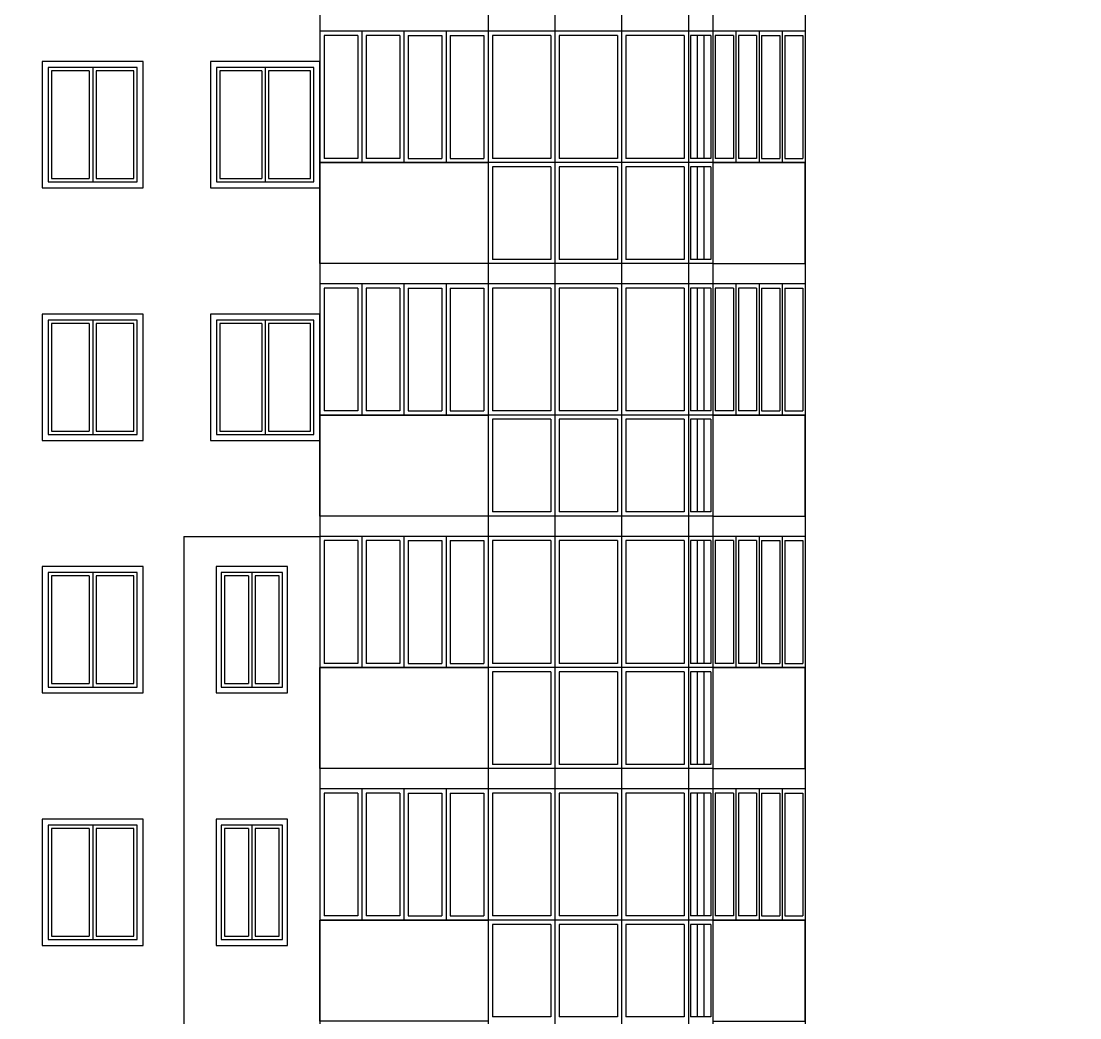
# Model space of a CAD drawing. Header units: inches. Extents: x -634 to 3638, y -6930911 to 5552.
# Drawn here: x 2065.6 to 2077.84, y 3490.16 to 3501.68 of the extents above; entities that cross this region are included whole.
import ezdxf

# ---------------------------------------------------------------- set-up
doc = ezdxf.new("R2010")
doc.units = ezdxf.units.IN
doc.header["$MEASUREMENT"] = 0
doc.linetypes.add('Dashed', pattern=[1128.888893, 564.444447, -564.444447])
for name, color, linetype, lineweight in [('ELEV', 134, 'Continuous', 18), ('фасады', 7, 'Continuous', 30), ('фасады2', 7, 'Continuous', 25)]:
    doc.layers.add(name, color=color, linetype=linetype, lineweight=lineweight)

msp = doc.modelspace()

# ---------------------------------------------------------------- hatches: boundary and pattern name
at = {"layer": 'ELEV', "linetype": 'Continuous'}
h = msp.add_hatch(dxfattribs=at)
h.set_pattern_fill('ANSI31', color=256, scale=0.01044, style=0)
h.set_pattern_definition([(45, (1262.311104, 3366.587935), (-0.02343928418428, 0.02343928418428), [])])
edge = h.paths.add_edge_path()
edge.add_ellipse((1445.78234, 3471.96182), major_axis=(0, 6932302.83262), ratio=0.00000001506, start_angle=89.999976115149, end_angle=270.000023884851)
edge.add_line((1445.67794, 3474.85168), (1445.67794, 3528.48347))
edge.add_line((1445.67794, 3528.48347), (1445.88675, 3528.48347))
edge.add_line((1445.88675, 3528.48347), (1445.88675, 3474.85168))

# ---------------------------------------------------------------- linework, layer by layer
at = {"layer": 'фасады', "color": 7, "ltscale": 100}
msp.add_line((2067.47768, 3495.72328), (2069.05143, 3495.72328), dxfattribs=at)
for points in [[(2069.05143, 3520.38559), (2069.05143, 3501.56282)], [(2073.3143, 3520.38559), (2073.3143, 3501.56282)], [(2074.66712, 3520.38559), (2074.66712, 3501.56282)], [(2069.05143, 3501.56282), (2069.05143, 3481.12443)], [(2073.3143, 3501.56282), (2073.3143, 3481.12443)], [(2074.66712, 3501.56282), (2074.66712, 3481.12443)]]:
    msp.add_lwpolyline(points, dxfattribs=at)
for points in [[(2069.05143, 3500.04454), (2070.99795, 3500.04454), (2070.99795, 3498.87663), (2069.05143, 3498.87663)], [(2074.66712, 3500.04454), (2073.59654, 3500.04454), (2073.59654, 3498.87663), (2074.66712, 3498.87663)], [(2069.05143, 3497.12477), (2070.99795, 3497.12477), (2070.99795, 3495.95686), (2069.05143, 3495.95686)], [(2074.66712, 3497.12477), (2073.59654, 3497.12477), (2073.59654, 3495.95686), (2074.66712, 3495.95686)], [(2069.05143, 3494.205), (2070.99795, 3494.205), (2070.99795, 3493.03709), (2069.05143, 3493.03709)], [(2074.66712, 3494.205), (2073.59654, 3494.205), (2073.59654, 3493.03709), (2074.66712, 3493.03709)], [(2069.05143, 3491.28523), (2070.99795, 3491.28523), (2070.99795, 3490.11732), (2069.05143, 3490.11732)], [(2074.66712, 3491.28523), (2073.59654, 3491.28523), (2073.59654, 3490.11732), (2074.66712, 3490.11732)]]:
    msp.add_lwpolyline(points, close=True, dxfattribs=at)
at = {"layer": 'фасады', "color": 7, "linetype": 'Dashed', "ltscale": 100}
for points in [[(2067.47768, 3495.72328), (2067.47768, 3492.80351)], [(2067.47768, 3492.80351), (2067.47768, 3489.88374)]]:
    msp.add_lwpolyline(points, dxfattribs=at)
at = {"layer": 'фасады2', "color": 7, "ltscale": 100}
for p, q in [((2068.98331, 3501.14431), (2067.85433, 3501.14431)), ((2067.85433, 3501.14431), (2067.85433, 3499.82069)), ((2068.98331, 3499.82069), (2068.98331, 3501.14431)), ((2068.37989, 3501.10538), (2067.89326, 3501.10538)), ((2067.89326, 3501.10538), (2067.89326, 3499.85962)), ((2068.94438, 3501.10538), (2068.45775, 3501.10538)), ((2068.94438, 3499.85962), (2068.94438, 3501.10538)), ((2069.05143, 3500.04454), (2070.99795, 3500.04454)), ((2069.05143, 3500.04454), (2070.99795, 3500.04454)), ((2069.05143, 3500.04454), (2070.99795, 3500.04454)), ((2073.59654, 3500.04454), (2074.66712, 3500.04454)), ((2073.59654, 3500.04454), (2074.66712, 3500.04454)), ((2073.59654, 3500.04454), (2074.66712, 3500.04454)), ((2067.85433, 3499.82069), (2068.98331, 3499.82069)), ((2067.89326, 3499.85962), (2068.37989, 3499.85962)), ((2068.45775, 3499.85962), (2068.94438, 3499.85962)), ((2068.98331, 3498.22455), (2067.85433, 3498.22455)), ((2067.85433, 3498.22455), (2067.85433, 3496.90092)), ((2068.98331, 3496.90092), (2068.98331, 3498.22455)), ((2068.37989, 3498.18562), (2067.89326, 3498.18562)), ((2067.89326, 3498.18562), (2067.89326, 3496.93985)), ((2068.94438, 3498.18562), (2068.45775, 3498.18562)), ((2068.94438, 3496.93985), (2068.94438, 3498.18562)), ((2069.05143, 3497.12477), (2070.99795, 3497.12477)), ((2069.05143, 3497.12477), (2070.99795, 3497.12477)), ((2069.05143, 3497.12477), (2070.99795, 3497.12477)), ((2073.59654, 3497.12477), (2074.66712, 3497.12477)), ((2073.59654, 3497.12477), (2074.66712, 3497.12477)), ((2073.59654, 3497.12477), (2074.66712, 3497.12477)), ((2067.85433, 3496.90092), (2068.98331, 3496.90092)), ((2067.89326, 3496.93985), (2068.37989, 3496.93985)), ((2068.45775, 3496.93985), (2068.94438, 3496.93985)), ((2067.90932, 3495.30478), (2067.90932, 3493.98115)), ((2068.6198, 3495.30478), (2067.90932, 3495.30478)), ((2067.94825, 3495.26585), (2067.94825, 3494.02008)), ((2068.22563, 3495.26585), (2067.94825, 3495.26585)), ((2068.58087, 3495.26585), (2068.30349, 3495.26585)), ((2068.58087, 3494.02008), (2068.58087, 3495.26585)), ((2068.6198, 3493.98115), (2068.6198, 3495.30478)), ((2069.05143, 3494.205), (2070.99795, 3494.205)), ((2069.05143, 3494.205), (2070.99795, 3494.205)), ((2073.59654, 3494.205), (2074.66712, 3494.205)), ((2073.59654, 3494.205), (2074.66712, 3494.205)), ((2067.90932, 3493.98115), (2068.6198, 3493.98115)), ((2067.94825, 3494.02008), (2068.22563, 3494.02008)), ((2068.30349, 3494.02008), (2068.58087, 3494.02008)), ((2067.90932, 3492.38501), (2067.90932, 3491.06138)), ((2068.6198, 3492.38501), (2067.90932, 3492.38501)), ((2067.94825, 3492.34608), (2067.94825, 3491.10031)), ((2068.22563, 3492.34608), (2067.94825, 3492.34608)), ((2068.58087, 3492.34608), (2068.30349, 3492.34608)), ((2068.58087, 3491.10031), (2068.58087, 3492.34608)), ((2068.6198, 3491.06138), (2068.6198, 3492.38501)), ((2069.05143, 3491.28523), (2070.99795, 3491.28523)), ((2073.59654, 3491.28523), (2074.66712, 3491.28523)), ((2067.94825, 3491.10031), (2068.22563, 3491.10031)), ((2068.30349, 3491.10031), (2068.58087, 3491.10031)), ((2067.90932, 3491.06138), (2068.6198, 3491.06138))]:
    msp.add_line(p, q, dxfattribs=at)
at = {"layer": 'фасады2', "color": 7, "linetype": 'Dashed', "ltscale": 100}
for points in [[(2069.05143, 3504.48258), (2069.05143, 3501.56282)], [(2069.05143, 3504.48258), (2069.05143, 3501.56282)], [(2069.05143, 3504.48258), (2069.05143, 3501.56282)], [(2070.99795, 3504.48258), (2070.99795, 3501.56282)], [(2070.99795, 3504.48258), (2070.99795, 3501.56282)], [(2070.99795, 3504.48258), (2070.99795, 3501.56282)], [(2071.77071, 3504.48258), (2071.77071, 3501.56282)], [(2072.54251, 3504.48258), (2072.54251, 3501.56282)], [(2073.3143, 3504.48258), (2073.3143, 3501.56282)], [(2073.3143, 3504.48258), (2073.3143, 3501.56282)], [(2073.3143, 3504.48258), (2073.3143, 3501.56282)], [(2073.59654, 3504.48258), (2073.59654, 3501.56282)], [(2073.59654, 3504.48258), (2073.59654, 3501.56282)], [(2073.59654, 3504.48258), (2073.59654, 3501.56282)], [(2074.66712, 3504.48258), (2074.66712, 3501.56282)], [(2074.66712, 3504.48258), (2074.66712, 3501.56282)], [(2074.66712, 3504.48258), (2074.66712, 3501.56282)], [(2069.05143, 3501.56282), (2069.05143, 3498.64305)], [(2069.05143, 3501.56282), (2069.05143, 3498.64305)], [(2069.05143, 3501.56282), (2069.05143, 3498.64305)], [(2074.66712, 3501.56282), (2069.05143, 3501.56282)], [(2074.66712, 3501.56282), (2069.05143, 3501.56282)], [(2074.66712, 3501.56282), (2069.05143, 3501.56282)], [(2074.66712, 3501.56282), (2069.05143, 3501.56282)], [(2069.4894, 3501.51415), (2069.1001, 3501.51415)], [(2069.4894, 3501.51415), (2069.1001, 3501.51415)], [(2069.4894, 3501.51415), (2069.4894, 3500.0932)], [(2069.53806, 3501.56282), (2069.53806, 3500.04454)], [(2069.58673, 3501.51415), (2069.58673, 3500.0932)], [(2069.97603, 3501.51415), (2069.58673, 3501.51415)], [(2069.97603, 3501.51415), (2069.58673, 3501.51415)], [(2069.97603, 3501.51415), (2069.97603, 3500.0932)], [(2070.02469, 3501.56282), (2070.02469, 3500.04454)], [(2070.07335, 3501.51415), (2070.07335, 3500.0932)], [(2070.07335, 3501.51415), (2070.46266, 3501.51415)], [(2070.07335, 3501.51415), (2070.46266, 3501.51415)], [(2070.46266, 3501.51415), (2070.46266, 3500.0932)], [(2070.51132, 3501.56282), (2070.51132, 3500.04454)], [(2070.55998, 3501.51415), (2070.55998, 3500.0932)], [(2070.55998, 3501.51415), (2070.94928, 3501.51415)], [(2070.55998, 3501.51415), (2070.94928, 3501.51415)], [(2070.99795, 3501.56282), (2070.99795, 3498.64305)], [(2070.99795, 3501.56282), (2070.99795, 3498.64305)], [(2070.99795, 3501.56282), (2070.99795, 3498.64305)], [(2071.72205, 3501.51415), (2071.04758, 3501.51415)], [(2071.72205, 3501.51415), (2071.04758, 3501.51415)], [(2071.77071, 3501.56282), (2071.77071, 3498.64305)], [(2072.49384, 3501.51415), (2071.81938, 3501.51415)], [(2072.49384, 3501.51415), (2071.81938, 3501.51415)], [(2072.54251, 3501.56282), (2072.54251, 3498.64305)], [(2073.26564, 3501.51415), (2072.59117, 3501.51415)], [(2073.26564, 3501.51415), (2072.59117, 3501.51415)], [(2073.3143, 3501.56282), (2073.3143, 3498.64305)], [(2073.3143, 3501.56282), (2073.3143, 3498.64305)], [(2073.3143, 3501.56282), (2073.3143, 3498.64305)], [(2073.57221, 3501.51415), (2073.33863, 3501.51415)], [(2073.57221, 3501.51415), (2073.33863, 3501.51415)], [(2073.59654, 3501.56282), (2073.59654, 3498.64305)], [(2073.59654, 3501.56282), (2073.59654, 3498.64305)], [(2073.59654, 3501.56282), (2073.59654, 3498.64305)], [(2073.62574, 3501.51415), (2073.62574, 3500.0932)], [(2073.83499, 3501.51415), (2073.62574, 3501.51415)], [(2073.83499, 3501.51415), (2073.62574, 3501.51415)], [(2073.83499, 3501.51415), (2073.83499, 3500.0932)], [(2073.86419, 3501.56282), (2073.86419, 3500.04454)], [(2073.89339, 3501.51415), (2073.89339, 3500.0932)], [(2074.10264, 3501.51415), (2073.89339, 3501.51415)], [(2074.10264, 3501.51415), (2073.89339, 3501.51415)], [(2074.10264, 3501.51415), (2074.10264, 3500.0932)], [(2074.13183, 3501.56282), (2074.13183, 3500.04454)], [(2074.16103, 3501.51415), (2074.16103, 3500.0932)], [(2074.16103, 3501.51415), (2074.37028, 3501.51415)], [(2074.16103, 3501.51415), (2074.37028, 3501.51415)], [(2074.37028, 3501.51415), (2074.37028, 3500.0932)], [(2074.39948, 3501.56282), (2074.39948, 3500.04454)], [(2074.42868, 3501.51415), (2074.42868, 3500.0932)], [(2074.42868, 3501.51415), (2074.63793, 3501.51415)], [(2074.42868, 3501.51415), (2074.63793, 3501.51415)], [(2074.63793, 3501.51415), (2074.63793, 3500.0932)], [(2074.66712, 3501.56282), (2074.66712, 3498.64305)], [(2074.66712, 3501.56282), (2074.66712, 3498.64305)], [(2074.66712, 3501.56282), (2074.66712, 3498.64305)], [(2074.66712, 3500.04454), (2069.05143, 3500.04454)], [(2074.66712, 3500.04454), (2069.05143, 3500.04454)], [(2069.4894, 3500.0932), (2069.1001, 3500.0932)], [(2069.97603, 3500.0932), (2069.58673, 3500.0932)], [(2070.07335, 3500.0932), (2070.46266, 3500.0932)], [(2070.55998, 3500.0932), (2070.94928, 3500.0932)], [(2071.72205, 3500.0932), (2071.04758, 3500.0932)], [(2072.49384, 3500.0932), (2071.81938, 3500.0932)], [(2073.26564, 3500.0932), (2072.59117, 3500.0932)], [(2073.57221, 3500.0932), (2073.33863, 3500.0932)], [(2073.83499, 3500.0932), (2073.62574, 3500.0932)], [(2074.10264, 3500.0932), (2073.89339, 3500.0932)], [(2074.16103, 3500.0932), (2074.37028, 3500.0932)], [(2074.42868, 3500.0932), (2074.63793, 3500.0932)], [(2071.72205, 3499.99587), (2071.04758, 3499.99587)], [(2072.49384, 3499.99587), (2071.81938, 3499.99587)], [(2073.26564, 3499.99587), (2072.59117, 3499.99587)], [(2073.57221, 3499.99587), (2073.33863, 3499.99587)], [(2073.59654, 3498.87663), (2070.99795, 3498.87663)], [(2071.72205, 3498.92529), (2071.04758, 3498.92529)], [(2072.49384, 3498.92529), (2071.81938, 3498.92529)], [(2073.26564, 3498.92529), (2072.59117, 3498.92529)], [(2073.57221, 3498.92529), (2073.33863, 3498.92529)], [(2069.05143, 3498.64305), (2069.05143, 3495.72328)], [(2069.05143, 3498.64305), (2069.05143, 3495.72328)], [(2069.05143, 3498.64305), (2069.05143, 3495.72328)], [(2074.66712, 3498.64305), (2069.05143, 3498.64305)], [(2074.66712, 3498.64305), (2069.05143, 3498.64305)], [(2069.4894, 3498.59438), (2069.1001, 3498.59438)], [(2069.4894, 3498.59438), (2069.4894, 3497.17343)], [(2069.53806, 3498.64305), (2069.53806, 3497.12477)], [(2069.58673, 3498.59438), (2069.58673, 3497.17343)], [(2069.97603, 3498.59438), (2069.58673, 3498.59438)], [(2069.97603, 3498.59438), (2069.97603, 3497.17343)], [(2070.02469, 3498.64305), (2070.02469, 3497.12477)], [(2070.07335, 3498.59438), (2070.07335, 3497.17343)], [(2070.07335, 3498.59438), (2070.46266, 3498.59438)], [(2070.46266, 3498.59438), (2070.46266, 3497.17343)], [(2070.51132, 3498.64305), (2070.51132, 3497.12477)], [(2070.55998, 3498.59438), (2070.55998, 3497.17343)], [(2070.55998, 3498.59438), (2070.94928, 3498.59438)], [(2070.99795, 3498.64305), (2070.99795, 3495.72328)], [(2070.99795, 3498.64305), (2070.99795, 3495.72328)], [(2070.99795, 3498.64305), (2070.99795, 3495.72328)], [(2071.72205, 3498.59438), (2071.04758, 3498.59438)], [(2071.77071, 3498.64305), (2071.77071, 3495.72328)], [(2072.49384, 3498.59438), (2071.81938, 3498.59438)], [(2072.54251, 3498.64305), (2072.54251, 3495.72328)], [(2073.26564, 3498.59438), (2072.59117, 3498.59438)], [(2073.3143, 3498.64305), (2073.3143, 3495.72328)], [(2073.3143, 3498.64305), (2073.3143, 3495.72328)], [(2073.3143, 3498.64305), (2073.3143, 3495.72328)], [(2073.57221, 3498.59438), (2073.33863, 3498.59438)], [(2073.59654, 3498.64305), (2073.59654, 3495.72328)], [(2073.59654, 3498.64305), (2073.59654, 3495.72328)], [(2073.59654, 3498.64305), (2073.59654, 3495.72328)], [(2073.62574, 3498.59438), (2073.62574, 3497.17343)], [(2073.83499, 3498.59438), (2073.62574, 3498.59438)], [(2073.83499, 3498.59438), (2073.83499, 3497.17343)], [(2073.86419, 3498.64305), (2073.86419, 3497.12477)], [(2073.89339, 3498.59438), (2073.89339, 3497.17343)], [(2074.10264, 3498.59438), (2073.89339, 3498.59438)], [(2074.10264, 3498.59438), (2074.10264, 3497.17343)], [(2074.13183, 3498.64305), (2074.13183, 3497.12477)], [(2074.16103, 3498.59438), (2074.16103, 3497.17343)], [(2074.16103, 3498.59438), (2074.37028, 3498.59438)], [(2074.37028, 3498.59438), (2074.37028, 3497.17343)], [(2074.39948, 3498.64305), (2074.39948, 3497.12477)], [(2074.42868, 3498.59438), (2074.42868, 3497.17343)], [(2074.42868, 3498.59438), (2074.63793, 3498.59438)], [(2074.63793, 3498.59438), (2074.63793, 3497.17343)], [(2074.66712, 3498.64305), (2074.66712, 3495.72328)], [(2074.66712, 3498.64305), (2074.66712, 3495.72328)], [(2074.66712, 3498.64305), (2074.66712, 3495.72328)], [(2074.66712, 3497.12477), (2069.05143, 3497.12477)], [(2074.66712, 3497.12477), (2069.05143, 3497.12477)], [(2069.4894, 3497.17343), (2069.1001, 3497.17343)], [(2069.97603, 3497.17343), (2069.58673, 3497.17343)], [(2070.07335, 3497.17343), (2070.46266, 3497.17343)], [(2070.55998, 3497.17343), (2070.94928, 3497.17343)], [(2071.72205, 3497.17343), (2071.04758, 3497.17343)], [(2072.49384, 3497.17343), (2071.81938, 3497.17343)], [(2073.26564, 3497.17343), (2072.59117, 3497.17343)], [(2073.57221, 3497.17343), (2073.33863, 3497.17343)], [(2073.83499, 3497.17343), (2073.62574, 3497.17343)], [(2074.10264, 3497.17343), (2073.89339, 3497.17343)], [(2074.16103, 3497.17343), (2074.37028, 3497.17343)], [(2074.42868, 3497.17343), (2074.63793, 3497.17343)], [(2071.72205, 3497.0761), (2071.04758, 3497.0761)], [(2072.49384, 3497.0761), (2071.81938, 3497.0761)], [(2073.26564, 3497.0761), (2072.59117, 3497.0761)], [(2073.57221, 3497.0761), (2073.33863, 3497.0761)], [(2071.72205, 3496.00552), (2071.04758, 3496.00552)], [(2072.49384, 3496.00552), (2071.81938, 3496.00552)], [(2073.26564, 3496.00552), (2072.59117, 3496.00552)], [(2073.57221, 3496.00552), (2073.33863, 3496.00552)], [(2073.59654, 3495.95686), (2070.99795, 3495.95686)], [(2069.05143, 3495.72328), (2069.05143, 3492.80351)], [(2069.05143, 3495.72328), (2069.05143, 3492.80351)], [(2074.66712, 3495.72328), (2069.05143, 3495.72328)], [(2074.66712, 3495.72328), (2069.05143, 3495.72328)], [(2069.4894, 3495.67461), (2069.1001, 3495.67461)], [(2069.4894, 3495.67461), (2069.4894, 3494.25366)], [(2069.53806, 3495.72328), (2069.53806, 3494.205)], [(2069.58673, 3495.67461), (2069.58673, 3494.25366)], [(2069.97603, 3495.67461), (2069.58673, 3495.67461)], [(2069.97603, 3495.67461), (2069.97603, 3494.25366)], [(2070.02469, 3495.72328), (2070.02469, 3494.205)], [(2070.07335, 3495.67461), (2070.07335, 3494.25366)], [(2070.07335, 3495.67461), (2070.46266, 3495.67461)], [(2070.46266, 3495.67461), (2070.46266, 3494.25366)], [(2070.51132, 3495.72328), (2070.51132, 3494.205)], [(2070.55998, 3495.67461), (2070.55998, 3494.25366)], [(2070.55998, 3495.67461), (2070.94928, 3495.67461)], [(2070.99795, 3495.72328), (2070.99795, 3492.80351)], [(2070.99795, 3495.72328), (2070.99795, 3492.80351)], [(2071.72205, 3495.67461), (2071.04758, 3495.67461)], [(2071.77071, 3495.72328), (2071.77071, 3492.80351)], [(2072.49384, 3495.67461), (2071.81938, 3495.67461)], [(2072.54251, 3495.72328), (2072.54251, 3492.80351)], [(2073.26564, 3495.67461), (2072.59117, 3495.67461)], [(2073.3143, 3495.72328), (2073.3143, 3492.80351)], [(2073.3143, 3495.72328), (2073.3143, 3492.80351)], [(2073.57221, 3495.67461), (2073.33863, 3495.67461)], [(2073.59654, 3495.72328), (2073.59654, 3492.80351)], [(2073.59654, 3495.72328), (2073.59654, 3492.80351)], [(2073.62574, 3495.67461), (2073.62574, 3494.25366)], [(2073.83499, 3495.67461), (2073.62574, 3495.67461)], [(2073.83499, 3495.67461), (2073.83499, 3494.25366)], [(2073.86419, 3495.72328), (2073.86419, 3494.205)], [(2073.89339, 3495.67461), (2073.89339, 3494.25366)], [(2074.10264, 3495.67461), (2073.89339, 3495.67461)], [(2074.10264, 3495.67461), (2074.10264, 3494.25366)], [(2074.13183, 3495.72328), (2074.13183, 3494.205)], [(2074.16103, 3495.67461), (2074.16103, 3494.25366)], [(2074.16103, 3495.67461), (2074.37028, 3495.67461)], [(2074.37028, 3495.67461), (2074.37028, 3494.25366)], [(2074.39948, 3495.72328), (2074.39948, 3494.205)], [(2074.42868, 3495.67461), (2074.42868, 3494.25366)], [(2074.42868, 3495.67461), (2074.63793, 3495.67461)], [(2074.63793, 3495.67461), (2074.63793, 3494.25366)], [(2074.66712, 3495.72328), (2074.66712, 3492.80351)], [(2074.66712, 3495.72328), (2074.66712, 3492.80351)], [(2074.66712, 3494.205), (2069.05143, 3494.205)], [(2074.66712, 3494.205), (2069.05143, 3494.205)], [(2069.4894, 3494.25366), (2069.1001, 3494.25366)], [(2069.97603, 3494.25366), (2069.58673, 3494.25366)], [(2070.07335, 3494.25366), (2070.46266, 3494.25366)], [(2070.55998, 3494.25366), (2070.94928, 3494.25366)], [(2071.72205, 3494.25366), (2071.04758, 3494.25366)], [(2071.72205, 3494.15633), (2071.04758, 3494.15633)], [(2072.49384, 3494.25366), (2071.81938, 3494.25366)], [(2072.49384, 3494.15633), (2071.81938, 3494.15633)], [(2073.26564, 3494.25366), (2072.59117, 3494.25366)], [(2073.26564, 3494.15633), (2072.59117, 3494.15633)], [(2073.57221, 3494.25366), (2073.33863, 3494.25366)], [(2073.57221, 3494.15633), (2073.33863, 3494.15633)], [(2073.83499, 3494.25366), (2073.62574, 3494.25366)], [(2074.10264, 3494.25366), (2073.89339, 3494.25366)], [(2074.16103, 3494.25366), (2074.37028, 3494.25366)], [(2074.42868, 3494.25366), (2074.63793, 3494.25366)], [(2071.72205, 3493.08575), (2071.04758, 3493.08575)], [(2072.49384, 3493.08575), (2071.81938, 3493.08575)], [(2073.26564, 3493.08575), (2072.59117, 3493.08575)], [(2073.57221, 3493.08575), (2073.33863, 3493.08575)], [(2073.59654, 3493.03709), (2070.99795, 3493.03709)], [(2069.05143, 3492.80351), (2069.05143, 3489.88374)], [(2074.66712, 3492.80351), (2069.05143, 3492.80351)], [(2069.4894, 3492.75484), (2069.1001, 3492.75484)], [(2069.4894, 3492.75484), (2069.4894, 3491.33389)], [(2069.53806, 3492.80351), (2069.53806, 3491.28523)], [(2069.58673, 3492.75484), (2069.58673, 3491.33389)], [(2069.97603, 3492.75484), (2069.58673, 3492.75484)], [(2069.97603, 3492.75484), (2069.97603, 3491.33389)], [(2070.02469, 3492.80351), (2070.02469, 3491.28523)], [(2070.07335, 3492.75484), (2070.07335, 3491.33389)], [(2070.07335, 3492.75484), (2070.46266, 3492.75484)], [(2070.46266, 3492.75484), (2070.46266, 3491.33389)], [(2070.51132, 3492.80351), (2070.51132, 3491.28523)], [(2070.55998, 3492.75484), (2070.55998, 3491.33389)], [(2070.55998, 3492.75484), (2070.94928, 3492.75484)], [(2070.99795, 3492.80351), (2070.99795, 3489.88374)], [(2071.72205, 3492.75484), (2071.04758, 3492.75484)], [(2071.77071, 3492.80351), (2071.77071, 3489.88374)], [(2072.49384, 3492.75484), (2071.81938, 3492.75484)], [(2072.54251, 3492.80351), (2072.54251, 3489.88374)], [(2073.26564, 3492.75484), (2072.59117, 3492.75484)], [(2073.3143, 3492.80351), (2073.3143, 3489.88374)], [(2073.57221, 3492.75484), (2073.33863, 3492.75484)], [(2073.59654, 3492.80351), (2073.59654, 3489.88374)], [(2073.62574, 3492.75484), (2073.62574, 3491.33389)], [(2073.83499, 3492.75484), (2073.62574, 3492.75484)], [(2073.83499, 3492.75484), (2073.83499, 3491.33389)], [(2073.86419, 3492.80351), (2073.86419, 3491.28523)], [(2073.89339, 3492.75484), (2073.89339, 3491.33389)], [(2074.10264, 3492.75484), (2073.89339, 3492.75484)], [(2074.10264, 3492.75484), (2074.10264, 3491.33389)], [(2074.13183, 3492.80351), (2074.13183, 3491.28523)], [(2074.16103, 3492.75484), (2074.16103, 3491.33389)], [(2074.16103, 3492.75484), (2074.37028, 3492.75484)], [(2074.37028, 3492.75484), (2074.37028, 3491.33389)], [(2074.39948, 3492.80351), (2074.39948, 3491.28523)], [(2074.42868, 3492.75484), (2074.42868, 3491.33389)], [(2074.42868, 3492.75484), (2074.63793, 3492.75484)], [(2074.63793, 3492.75484), (2074.63793, 3491.33389)], [(2074.66712, 3492.80351), (2074.66712, 3489.88374)], [(2074.66712, 3491.28523), (2069.05143, 3491.28523)], [(2074.66712, 3491.28523), (2069.05143, 3491.28523)], [(2069.4894, 3491.33389), (2069.1001, 3491.33389)], [(2069.97603, 3491.33389), (2069.58673, 3491.33389)], [(2070.07335, 3491.33389), (2070.46266, 3491.33389)], [(2070.55998, 3491.33389), (2070.94928, 3491.33389)], [(2071.72205, 3491.33389), (2071.04758, 3491.33389)], [(2071.72205, 3491.23656), (2071.04758, 3491.23656)], [(2072.49384, 3491.33389), (2071.81938, 3491.33389)], [(2072.49384, 3491.23656), (2071.81938, 3491.23656)], [(2073.26564, 3491.33389), (2072.59117, 3491.33389)], [(2073.26564, 3491.23656), (2072.59117, 3491.23656)], [(2073.57221, 3491.33389), (2073.33863, 3491.33389)], [(2073.57221, 3491.23656), (2073.33863, 3491.23656)], [(2073.83499, 3491.33389), (2073.62574, 3491.33389)], [(2074.10264, 3491.33389), (2073.89339, 3491.33389)], [(2074.16103, 3491.33389), (2074.37028, 3491.33389)], [(2074.42868, 3491.33389), (2074.63793, 3491.33389)], [(2071.72205, 3490.16598), (2071.04758, 3490.16598)], [(2072.49384, 3490.16598), (2071.81938, 3490.16598)], [(2073.26564, 3490.16598), (2072.59117, 3490.16598)], [(2073.57221, 3490.16598), (2073.33863, 3490.16598)]]:
    msp.add_lwpolyline(points, dxfattribs=at)
at = {"layer": 'фасады2', "color": 7, "ltscale": 100}
for points in [[(2070.99795, 3504.48258), (2070.99795, 3501.56282)], [(2069.1001, 3501.51415), (2069.1001, 3500.0932)], [(2070.94928, 3501.51415), (2070.94928, 3500.0932)], [(2070.99795, 3501.56282), (2070.99795, 3498.64305)], [(2071.04758, 3501.51415), (2071.04758, 3500.0932)], [(2071.72205, 3501.51415), (2071.72205, 3500.0932)], [(2071.81938, 3501.51415), (2071.81938, 3500.0932)], [(2072.49384, 3501.51415), (2072.49384, 3500.0932)], [(2072.59117, 3501.51415), (2072.59117, 3500.0932)], [(2073.26564, 3501.51415), (2073.26564, 3500.0932)], [(2073.33863, 3501.51415), (2073.33863, 3500.0932)], [(2073.41649, 3501.51415), (2073.41649, 3500.0932)], [(2073.49435, 3501.51415), (2073.49435, 3500.0932)], [(2073.57221, 3501.51415), (2073.57221, 3500.0932)], [(2066.42364, 3501.14431), (2066.42364, 3499.82069)], [(2068.41882, 3501.14431), (2068.41882, 3499.82069)], [(2066.38471, 3501.10538), (2065.94675, 3501.10538), (2065.94675, 3499.85962), (2066.38471, 3499.85962)], [(2066.38471, 3501.10538), (2066.38471, 3499.85962)], [(2066.46257, 3501.10538), (2066.46257, 3499.85962)], [(2066.46257, 3499.85962), (2066.90054, 3499.85962), (2066.90054, 3501.10538), (2066.46257, 3501.10538)], [(2068.37989, 3501.10538), (2068.37989, 3499.85962)], [(2068.45775, 3501.10538), (2068.45775, 3499.85962)], [(2071.04758, 3499.99587), (2071.04758, 3498.92529)], [(2071.72205, 3499.99587), (2071.72205, 3498.92529)], [(2071.81938, 3499.99587), (2071.81938, 3498.92529)], [(2072.49384, 3499.99587), (2072.49384, 3498.92529)], [(2072.59117, 3499.99587), (2072.59117, 3498.92529)], [(2073.26564, 3499.99587), (2073.26564, 3498.92529)], [(2073.33863, 3499.99587), (2073.33863, 3498.92529)], [(2073.41649, 3499.99587), (2073.41649, 3498.92529)], [(2073.49435, 3499.99587), (2073.49435, 3498.92529)], [(2073.57221, 3499.99587), (2073.57221, 3498.92529)], [(2069.1001, 3498.59438), (2069.1001, 3497.17343)], [(2070.94928, 3498.59438), (2070.94928, 3497.17343)], [(2070.99795, 3498.64305), (2070.99795, 3495.72328)], [(2071.04758, 3498.59438), (2071.04758, 3497.17343)], [(2071.72205, 3498.59438), (2071.72205, 3497.17343)], [(2071.81938, 3498.59438), (2071.81938, 3497.17343)], [(2072.49384, 3498.59438), (2072.49384, 3497.17343)], [(2072.59117, 3498.59438), (2072.59117, 3497.17343)], [(2073.26564, 3498.59438), (2073.26564, 3497.17343)], [(2073.33863, 3498.59438), (2073.33863, 3497.17343)], [(2073.41649, 3498.59438), (2073.41649, 3497.17343)], [(2073.49435, 3498.59438), (2073.49435, 3497.17343)], [(2073.57221, 3498.59438), (2073.57221, 3497.17343)], [(2066.42364, 3498.22455), (2066.42364, 3496.90092)], [(2068.41882, 3498.22455), (2068.41882, 3496.90092)], [(2066.38471, 3498.18562), (2065.94675, 3498.18562), (2065.94675, 3496.93985), (2066.38471, 3496.93985)], [(2066.38471, 3498.18562), (2066.38471, 3496.93985)], [(2066.46257, 3498.18562), (2066.46257, 3496.93985)], [(2066.46257, 3496.93985), (2066.90054, 3496.93985), (2066.90054, 3498.18562), (2066.46257, 3498.18562)], [(2068.37989, 3498.18562), (2068.37989, 3496.93985)], [(2068.45775, 3498.18562), (2068.45775, 3496.93985)], [(2071.04758, 3497.0761), (2071.04758, 3496.00552)], [(2071.72205, 3497.0761), (2071.72205, 3496.00552)], [(2071.81938, 3497.0761), (2071.81938, 3496.00552)], [(2072.49384, 3497.0761), (2072.49384, 3496.00552)], [(2072.59117, 3497.0761), (2072.59117, 3496.00552)], [(2073.26564, 3497.0761), (2073.26564, 3496.00552)], [(2073.33863, 3497.0761), (2073.33863, 3496.00552)], [(2073.41649, 3497.0761), (2073.41649, 3496.00552)], [(2073.49435, 3497.0761), (2073.49435, 3496.00552)], [(2073.57221, 3497.0761), (2073.57221, 3496.00552)], [(2069.1001, 3495.67461), (2069.1001, 3494.25366)], [(2070.94928, 3495.67461), (2070.94928, 3494.25366)], [(2070.99795, 3495.72328), (2070.99795, 3492.80351)], [(2071.04758, 3495.67461), (2071.04758, 3494.25366)], [(2071.72205, 3495.67461), (2071.72205, 3494.25366)], [(2071.81938, 3495.67461), (2071.81938, 3494.25366)], [(2072.49384, 3495.67461), (2072.49384, 3494.25366)], [(2072.59117, 3495.67461), (2072.59117, 3494.25366)], [(2073.26564, 3495.67461), (2073.26564, 3494.25366)], [(2073.33863, 3495.67461), (2073.33863, 3494.25366)], [(2073.41649, 3495.67461), (2073.41649, 3494.25366)], [(2073.49435, 3495.67461), (2073.49435, 3494.25366)], [(2073.57221, 3495.67461), (2073.57221, 3494.25366)], [(2066.38471, 3495.26585), (2065.94675, 3495.26585), (2065.94675, 3494.02008), (2066.38471, 3494.02008)], [(2066.38471, 3495.26585), (2066.38471, 3494.02008)], [(2066.42364, 3495.30478), (2066.42364, 3493.98115)], [(2066.46257, 3495.26585), (2066.46257, 3494.02008)], [(2066.46257, 3494.02008), (2066.90054, 3494.02008), (2066.90054, 3495.26585), (2066.46257, 3495.26585)], [(2068.22563, 3495.26585), (2068.22563, 3494.02008)], [(2068.26456, 3495.30478), (2068.26456, 3493.98115)], [(2068.30349, 3495.26585), (2068.30349, 3494.02008)], [(2068.30349, 3495.26585), (2068.30349, 3494.02008)], [(2071.04758, 3494.15633), (2071.04758, 3493.08575)], [(2071.72205, 3494.15633), (2071.72205, 3493.08575)], [(2071.81938, 3494.15633), (2071.81938, 3493.08575)], [(2072.49384, 3494.15633), (2072.49384, 3493.08575)], [(2072.59117, 3494.15633), (2072.59117, 3493.08575)], [(2073.26564, 3494.15633), (2073.26564, 3493.08575)], [(2073.33863, 3494.15633), (2073.33863, 3493.08575)], [(2073.41649, 3494.15633), (2073.41649, 3493.08575)], [(2073.49435, 3494.15633), (2073.49435, 3493.08575)], [(2073.57221, 3494.15633), (2073.57221, 3493.08575)], [(2069.1001, 3492.75484), (2069.1001, 3491.33389)], [(2070.94928, 3492.75484), (2070.94928, 3491.33389)], [(2070.99795, 3492.80351), (2070.99795, 3489.88374)], [(2071.04758, 3492.75484), (2071.04758, 3491.33389)], [(2071.72205, 3492.75484), (2071.72205, 3491.33389)], [(2071.81938, 3492.75484), (2071.81938, 3491.33389)], [(2072.49384, 3492.75484), (2072.49384, 3491.33389)], [(2072.59117, 3492.75484), (2072.59117, 3491.33389)], [(2073.26564, 3492.75484), (2073.26564, 3491.33389)], [(2073.33863, 3492.75484), (2073.33863, 3491.33389)], [(2073.41649, 3492.75484), (2073.41649, 3491.33389)], [(2073.49435, 3492.75484), (2073.49435, 3491.33389)], [(2073.57221, 3492.75484), (2073.57221, 3491.33389)], [(2066.38471, 3492.34608), (2065.94675, 3492.34608), (2065.94675, 3491.10031), (2066.38471, 3491.10031)], [(2066.38471, 3492.34608), (2066.38471, 3491.10031)], [(2066.42364, 3492.38501), (2066.42364, 3491.06138)], [(2066.46257, 3492.34608), (2066.46257, 3491.10031)], [(2066.46257, 3491.10031), (2066.90054, 3491.10031), (2066.90054, 3492.34608), (2066.46257, 3492.34608)], [(2068.22563, 3492.34608), (2068.22563, 3491.10031)], [(2068.26456, 3492.38501), (2068.26456, 3491.06138)], [(2068.30349, 3492.34608), (2068.30349, 3491.10031)], [(2068.30349, 3492.34608), (2068.30349, 3491.10031)], [(2071.04758, 3491.23656), (2071.04758, 3490.16598)], [(2071.72205, 3491.23656), (2071.72205, 3490.16598)], [(2071.81938, 3491.23656), (2071.81938, 3490.16598)], [(2072.49384, 3491.23656), (2072.49384, 3490.16598)], [(2072.59117, 3491.23656), (2072.59117, 3490.16598)], [(2073.26564, 3491.23656), (2073.26564, 3490.16598)], [(2073.33863, 3491.23656), (2073.33863, 3490.16598)], [(2073.41649, 3491.23656), (2073.41649, 3490.16598)], [(2073.49435, 3491.23656), (2073.49435, 3490.16598)], [(2073.57221, 3491.23656), (2073.57221, 3490.16598)]]:
    msp.add_lwpolyline(points, dxfattribs=at)
for points in [[(2067.0076, 3501.21244), (2065.83969, 3501.21244), (2065.83969, 3499.75256), (2067.0076, 3499.75256)], [(2066.93947, 3501.14431), (2065.90782, 3501.14431), (2065.90782, 3499.82069), (2066.93947, 3499.82069)], [(2069.05143, 3501.21244), (2067.7862, 3501.21244), (2067.7862, 3499.75256), (2069.05143, 3499.75256)], [(2067.0076, 3498.29267), (2065.83969, 3498.29267), (2065.83969, 3496.83279), (2067.0076, 3496.83279)], [(2066.93947, 3498.22455), (2065.90782, 3498.22455), (2065.90782, 3496.90092), (2066.93947, 3496.90092)], [(2069.05143, 3498.29267), (2067.7862, 3498.29267), (2067.7862, 3496.83279), (2069.05143, 3496.83279)], [(2067.0076, 3495.3729), (2065.83969, 3495.3729), (2065.83969, 3493.91302), (2067.0076, 3493.91302)], [(2066.93947, 3495.30478), (2065.90782, 3495.30478), (2065.90782, 3493.98115), (2066.93947, 3493.98115)], [(2068.67819, 3495.3729), (2067.85092, 3495.3729), (2067.85092, 3493.91302), (2068.67819, 3493.91302)], [(2067.0076, 3492.45313), (2065.83969, 3492.45313), (2065.83969, 3490.99325), (2067.0076, 3490.99325)], [(2068.67819, 3492.45313), (2067.85092, 3492.45313), (2067.85092, 3490.99325), (2068.67819, 3490.99325)], [(2066.93947, 3492.38501), (2065.90782, 3492.38501), (2065.90782, 3491.06138), (2066.93947, 3491.06138)]]:
    msp.add_lwpolyline(points, close=True, dxfattribs=at)

doc.saveas('drawing.dxf')
